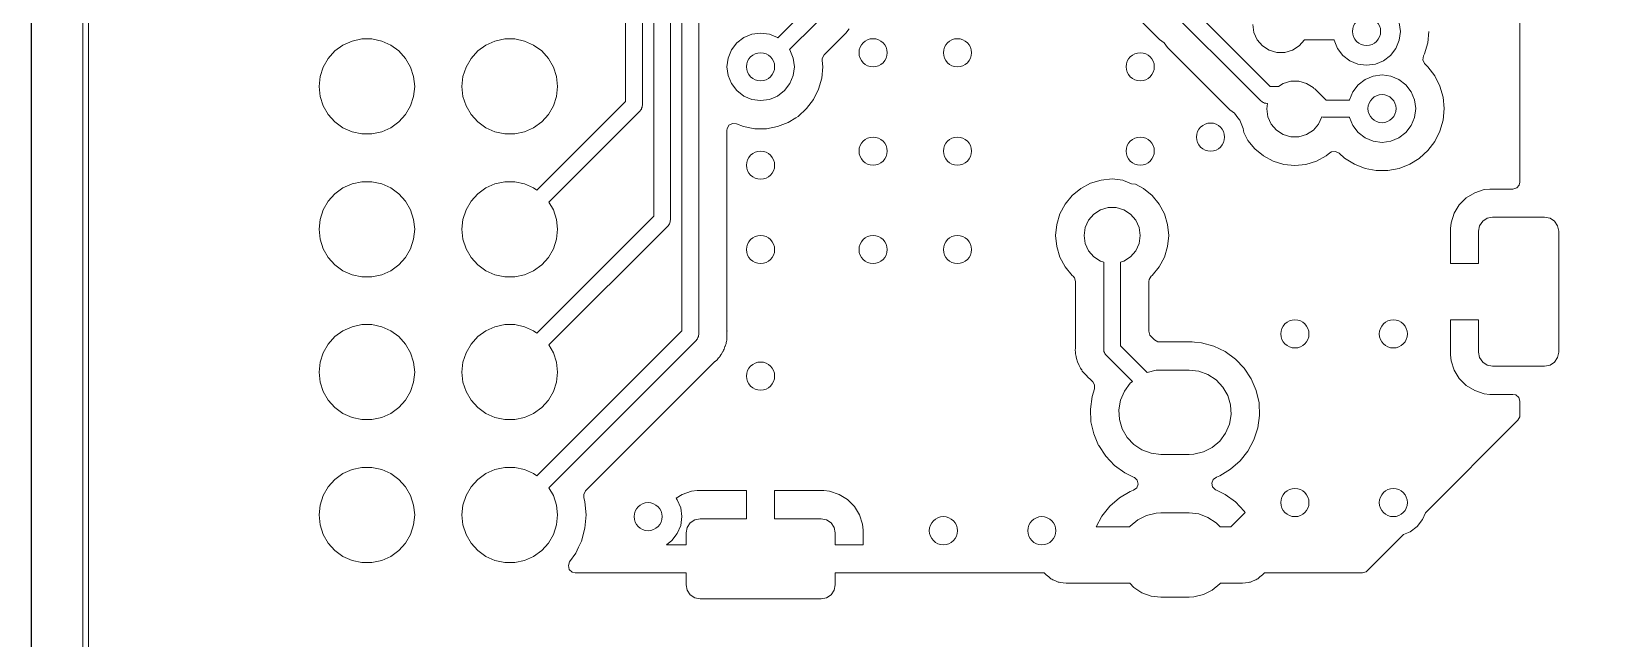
# Model space of a CAD drawing. Header units: millimetres. Extents: x 0 to 594, y 0 to 420.
# Drawn here: x 348.1 to 404.1, y 187.4 to 209 of the extents above; entities that cross this region are included whole.
import ezdxf

# ---------------------------------------------------------------- set-up
doc = ezdxf.new("R2010")
doc.units = ezdxf.units.MM
doc.linetypes.add('K5LT32768', pattern=[0])
picture_1 = doc.add_image_def('image2.png', size_in_pixel=(1000, 1000))

msp = doc.modelspace()

# ---------------------------------------------------------------- linework, layer by layer
at = {"color": 7, "linetype": 'K5LT32768', "lineweight": 18}
for p, q in [((349.913, 299.216), (349.913, 171.216)), ((350.113, 171.316), (350.113, 299.116)), ((369.213, 252.529), (369.213, 206.481)), ((369.813, 206.356), (369.813, 252.405)), ((370.213, 252.115), (370.213, 202.401)), ((370.813, 202.276), (370.813, 251.991)), ((371.213, 251.701), (371.213, 198.321)), ((371.813, 198.196), (371.813, 251.577)), ((401.013, 203.614), (401.013, 217.142)), ((376.801, 210.929), (374.622, 208.749)), ((392.138, 207.016), (388.225, 210.929)), ((375.046, 208.325), (377.138, 210.416)), ((387.889, 210.416), (391.801, 206.504)), ((388.203, 208.687), (387.547, 209.343)), ((373.703, 208.876), (373.413, 208.756)), ((374.013, 208.916), (373.703, 208.876)), ((374.324, 208.876), (374.013, 208.916)), ((374.613, 208.756), (374.324, 208.876)), ((377.043, 208.906), (376.275, 208.138)), ((377.165, 209.065), (377.043, 208.906)), ((391.513, 209.216), (391.554, 208.935)), ((391.554, 208.935), (391.672, 208.676)), ((396.762, 208.972), (396.721, 209.282)), ((396.721, 208.661), (396.762, 208.972)), ((397.773, 208.972), (397.735, 208.566)), ((358.876, 208.28), (358.638, 208.016)), ((359.163, 208.489), (358.876, 208.28)), ((359.488, 208.633), (359.163, 208.489)), ((359.836, 208.707), (359.488, 208.633)), ((360.191, 208.707), (359.836, 208.707)), ((360.539, 208.633), (360.191, 208.707)), ((360.863, 208.489), (360.539, 208.633)), ((361.151, 208.28), (360.863, 208.489)), ((361.389, 208.016), (361.151, 208.28)), ((363.956, 208.28), (363.718, 208.016)), ((364.243, 208.489), (363.956, 208.28)), ((364.568, 208.633), (364.243, 208.489)), ((364.916, 208.707), (364.568, 208.633)), ((365.271, 208.707), (364.916, 208.707)), ((365.619, 208.633), (365.271, 208.707)), ((365.943, 208.489), (365.619, 208.633)), ((366.231, 208.28), (365.943, 208.489)), ((366.469, 208.016), (366.231, 208.28)), ((372.974, 208.316), (372.854, 208.027)), ((373.165, 208.565), (372.974, 208.316)), ((373.413, 208.756), (373.165, 208.565)), ((374.622, 208.749), (374.613, 208.756)), ((375.052, 208.316), (375.046, 208.325)), ((375.172, 208.027), (375.052, 208.316)), ((388.362, 208.565), (388.203, 208.687)), ((388.484, 208.406), (388.362, 208.565)), ((390.703, 206.187), (388.484, 208.406)), ((391.672, 208.676), (391.858, 208.461)), ((391.858, 208.461), (392.098, 208.307)), ((392.098, 208.307), (392.371, 208.227)), ((392.371, 208.227), (392.656, 208.227)), ((392.656, 208.227), (392.929, 208.307)), ((392.929, 208.307), (393.168, 208.461)), ((393.168, 208.461), (393.351, 208.672)), ((393.351, 208.672), (394.402, 208.672)), ((394.402, 208.672), (394.403, 208.661)), ((394.403, 208.661), (394.523, 208.372)), ((394.523, 208.372), (394.714, 208.123)), ((396.411, 208.123), (396.601, 208.372)), ((396.601, 208.372), (396.721, 208.661)), ((397.735, 208.566), (397.623, 208.173)), ((358.46, 207.708), (358.35, 207.37)), ((358.638, 208.016), (358.46, 207.708)), ((361.566, 207.708), (361.389, 208.016)), ((361.676, 207.37), (361.566, 207.708)), ((363.54, 207.708), (363.43, 207.37)), ((363.718, 208.016), (363.54, 207.708)), ((366.646, 207.708), (366.469, 208.016)), ((366.756, 207.37), (366.646, 207.708)), ((372.854, 208.027), (372.813, 207.716)), ((372.813, 207.716), (372.854, 207.406)), ((375.213, 207.716), (375.172, 208.027)), ((375.172, 207.406), (375.213, 207.716)), ((376.224, 207.716), (376.186, 207.31)), ((376.208, 208.015), (376.203, 207.94)), ((376.203, 207.94), (376.224, 207.716)), ((376.275, 208.138), (376.208, 208.015)), ((394.714, 208.123), (394.962, 207.933)), ((394.962, 207.933), (395.252, 207.813)), ((395.252, 207.813), (395.562, 207.772)), ((395.562, 207.772), (395.873, 207.813)), ((395.873, 207.813), (396.162, 207.933)), ((396.162, 207.933), (396.411, 208.123)), ((397.588, 208.103), (397.564, 207.965)), ((397.564, 207.965), (397.617, 207.836)), ((397.623, 208.173), (397.588, 208.103)), ((397.617, 207.836), (397.643, 207.809)), ((397.643, 207.809), (397.745, 207.716)), ((397.745, 207.716), (397.99, 207.391)), ((358.35, 207.37), (358.313, 207.016)), ((361.713, 207.016), (361.676, 207.37)), ((363.43, 207.37), (363.393, 207.016)), ((366.793, 207.016), (366.756, 207.37)), ((372.854, 207.406), (372.974, 207.116)), ((372.974, 207.116), (373.165, 206.868)), ((374.862, 206.868), (375.052, 207.116)), ((375.052, 207.116), (375.172, 207.406)), ((376.186, 207.31), (376.074, 206.918)), ((392.598, 207.126), (392.427, 207.016)), ((392.871, 207.206), (392.598, 207.126)), ((393.156, 207.206), (392.871, 207.206)), ((393.429, 207.126), (393.156, 207.206)), ((393.661, 206.977), (393.429, 207.126)), ((395.511, 207.266), (395.263, 207.076)), ((395.801, 207.386), (395.511, 207.266)), ((396.111, 207.427), (395.801, 207.386)), ((396.422, 207.386), (396.111, 207.427)), ((396.711, 207.266), (396.422, 207.386)), ((396.96, 207.076), (396.711, 207.266)), ((397.99, 207.391), (398.172, 207.026)), ((358.313, 207.016), (358.35, 206.663)), ((358.35, 206.663), (358.46, 206.325)), ((361.566, 206.325), (361.676, 206.663)), ((361.676, 206.663), (361.713, 207.016)), ((363.393, 207.016), (363.43, 206.663)), ((363.43, 206.663), (363.54, 206.325)), ((366.646, 206.325), (366.756, 206.663)), ((366.756, 206.663), (366.793, 207.016)), ((373.165, 206.868), (373.413, 206.677)), ((373.413, 206.677), (373.703, 206.557)), ((373.703, 206.557), (374.013, 206.516)), ((374.013, 206.516), (374.324, 206.557)), ((374.324, 206.557), (374.613, 206.677)), ((374.613, 206.677), (374.862, 206.868)), ((375.893, 206.553), (375.647, 206.227)), ((376.074, 206.918), (375.893, 206.553)), ((392.427, 207.016), (392.138, 207.016)), ((393.663, 206.976), (393.661, 206.977)), ((393.666, 206.974), (393.663, 206.976)), ((393.668, 206.972), (393.666, 206.974)), ((393.673, 206.966), (393.668, 206.972)), ((393.691, 206.948), (393.673, 206.966)), ((393.725, 206.929), (393.691, 206.948)), ((394.127, 206.527), (393.725, 206.929)), ((394.952, 206.538), (394.951, 206.527)), ((395.072, 206.827), (394.952, 206.538)), ((395.263, 207.076), (395.072, 206.827)), ((397.15, 206.827), (396.96, 207.076)), ((397.27, 206.538), (397.15, 206.827)), ((397.311, 206.227), (397.27, 206.538)), ((398.172, 207.026), (398.284, 206.633)), ((398.284, 206.633), (398.322, 206.227)), ((358.46, 206.325), (358.638, 206.017)), ((358.638, 206.017), (358.876, 205.753)), ((361.151, 205.753), (361.389, 206.017)), ((361.389, 206.017), (361.566, 206.325)), ((363.54, 206.325), (363.718, 206.017)), ((363.718, 206.017), (363.956, 205.753)), ((369.213, 206.481), (366.058, 203.325)), ((366.231, 205.753), (366.469, 206.017)), ((366.469, 206.017), (366.646, 206.325)), ((366.486, 202.905), (369.725, 206.144)), ((369.725, 206.144), (369.745, 206.179)), ((369.745, 206.179), (369.773, 206.206)), ((369.773, 206.206), (369.783, 206.245)), ((369.783, 206.245), (369.803, 206.279)), ((369.803, 206.318), (369.813, 206.356)), ((369.803, 206.279), (369.803, 206.318)), ((375.647, 206.227), (375.345, 205.953)), ((390.862, 206.065), (390.703, 206.187)), ((390.984, 205.906), (390.862, 206.065)), ((391.801, 206.504), (391.835, 206.485)), ((391.835, 206.485), (391.863, 206.457)), ((391.863, 206.457), (391.901, 206.446)), ((391.901, 206.446), (391.936, 206.427)), ((391.936, 206.427), (391.975, 206.427)), ((391.975, 206.427), (392.013, 206.416)), ((392.013, 206.416), (392.042, 206.416)), ((392.042, 206.416), (392.013, 206.216)), ((392.013, 206.216), (392.054, 205.935)), ((394.951, 206.527), (394.127, 206.527)), ((397.27, 205.917), (397.311, 206.227)), ((398.322, 206.227), (398.284, 205.821)), ((358.876, 205.753), (359.163, 205.544)), ((359.163, 205.544), (359.488, 205.4)), ((360.539, 205.4), (360.863, 205.544)), ((360.863, 205.544), (361.151, 205.753)), ((363.956, 205.753), (364.243, 205.544)), ((364.243, 205.544), (364.568, 205.4)), ((365.619, 205.4), (365.943, 205.544)), ((365.943, 205.544), (366.231, 205.753)), ((372.821, 205.514), (372.814, 205.459)), ((372.814, 205.459), (372.814, 204.224)), ((372.889, 205.636), (372.821, 205.514)), ((373.013, 205.702), (372.889, 205.636)), ((373.152, 205.69), (373.013, 205.702)), ((373.408, 205.59), (373.152, 205.69)), ((373.809, 205.515), (373.408, 205.59)), ((374.217, 205.515), (373.809, 205.515)), ((374.618, 205.59), (374.217, 205.515)), ((374.999, 205.738), (374.618, 205.59)), ((375.266, 205.903), (374.999, 205.738)), ((375.345, 205.953), (375.266, 205.903)), ((390.987, 205.903), (390.984, 205.906)), ((390.989, 205.899), (390.987, 205.903)), ((391.052, 205.816), (390.989, 205.899)), ((391.172, 205.527), (391.052, 205.816)), ((391.192, 205.379), (391.172, 205.527)), ((392.054, 205.935), (392.172, 205.676)), ((392.172, 205.676), (392.358, 205.461)), ((392.358, 205.461), (392.598, 205.307)), ((393.429, 205.307), (393.668, 205.461)), ((393.668, 205.461), (393.855, 205.676)), ((393.855, 205.676), (393.973, 205.935)), ((393.973, 205.935), (393.973, 205.935)), ((393.973, 205.935), (394.003, 205.927)), ((394.003, 205.927), (394.951, 205.927)), ((394.951, 205.927), (394.952, 205.917)), ((394.952, 205.917), (395.072, 205.627)), ((395.072, 205.627), (395.263, 205.379)), ((396.96, 205.379), (397.15, 205.627)), ((397.15, 205.627), (397.27, 205.917)), ((398.172, 205.429), (397.99, 205.064)), ((398.284, 205.821), (398.172, 205.429)), ((359.488, 205.4), (359.836, 205.326)), ((359.836, 205.326), (360.191, 205.326)), ((360.191, 205.326), (360.539, 205.4)), ((364.568, 205.4), (364.916, 205.326)), ((364.916, 205.326), (365.271, 205.326)), ((365.271, 205.326), (365.619, 205.4)), ((391.341, 205.099), (391.192, 205.379)), ((391.591, 204.795), (391.341, 205.099)), ((392.598, 205.307), (392.871, 205.227)), ((392.871, 205.227), (393.156, 205.227)), ((393.156, 205.227), (393.429, 205.307)), ((395.263, 205.379), (395.511, 205.188)), ((395.511, 205.188), (395.801, 205.068)), ((395.801, 205.068), (396.111, 205.027)), ((396.111, 205.027), (396.422, 205.068)), ((396.422, 205.068), (396.711, 205.188)), ((396.711, 205.188), (396.96, 205.379)), ((397.99, 205.064), (397.745, 204.738)), ((391.896, 204.545), (391.591, 204.795)), ((392.244, 204.359), (391.896, 204.545)), ((392.621, 204.244), (392.244, 204.359)), ((393.783, 204.359), (393.406, 204.244)), ((394.13, 204.545), (393.783, 204.359)), ((394.259, 204.65), (394.13, 204.545)), ((394.319, 204.687), (394.259, 204.65)), ((394.458, 204.703), (394.319, 204.687)), ((394.583, 204.642), (394.458, 204.703)), ((394.779, 204.463), (394.583, 204.642)), ((395.126, 204.248), (394.779, 204.463)), ((397.432, 204.456), (397.096, 204.248)), ((397.443, 204.463), (397.432, 204.456)), ((397.745, 204.738), (397.443, 204.463)), ((372.814, 204.224), (372.813, 204.216)), ((372.813, 204.216), (372.814, 204.209)), ((372.814, 204.209), (372.814, 201.224)), ((393.013, 204.206), (392.621, 204.244)), ((393.406, 204.244), (393.013, 204.206)), ((395.506, 204.101), (395.126, 204.248)), ((395.907, 204.026), (395.506, 204.101)), ((396.315, 204.026), (395.907, 204.026)), ((396.716, 204.101), (396.315, 204.026)), ((397.096, 204.248), (396.716, 204.101)), ((358.876, 203.2), (358.638, 202.936)), ((359.163, 203.409), (358.876, 203.2)), ((359.488, 203.553), (359.163, 203.409)), ((359.836, 203.627), (359.488, 203.553)), ((360.191, 203.627), (359.836, 203.627)), ((360.539, 203.553), (360.191, 203.627)), ((360.863, 203.409), (360.539, 203.553)), ((361.151, 203.2), (360.863, 203.409)), ((361.389, 202.936), (361.151, 203.2)), ((363.956, 203.2), (363.718, 202.936)), ((364.243, 203.409), (363.956, 203.2)), ((364.568, 203.553), (364.243, 203.409)), ((364.916, 203.627), (364.568, 203.553)), ((365.271, 203.627), (364.916, 203.627)), ((365.619, 203.553), (365.271, 203.627)), ((365.943, 203.409), (365.619, 203.553)), ((366.058, 203.325), (365.943, 203.409)), ((385.091, 203.138), (385.396, 203.388)), ((385.396, 203.388), (385.744, 203.574)), ((385.744, 203.574), (386.121, 203.689)), ((386.121, 203.689), (386.513, 203.727)), ((386.513, 203.727), (386.898, 203.689)), ((386.898, 203.689), (386.913, 203.677)), ((386.913, 203.677), (387.203, 203.557)), ((387.203, 203.557), (387.35, 203.538)), ((387.35, 203.538), (387.63, 203.388)), ((387.63, 203.388), (387.935, 203.138)), ((399.107, 203.051), (399.405, 203.235)), ((399.405, 203.235), (399.738, 203.346)), ((399.738, 203.346), (399.943, 203.366)), ((399.943, 203.366), (400.765, 203.366)), ((400.765, 203.366), (400.899, 203.406)), ((400.899, 203.406), (400.991, 203.511)), ((400.991, 203.511), (401.013, 203.614)), ((358.46, 202.628), (358.35, 202.29)), ((358.638, 202.936), (358.46, 202.628)), ((361.566, 202.628), (361.389, 202.936)), ((361.676, 202.29), (361.566, 202.628)), ((363.54, 202.628), (363.43, 202.29)), ((363.718, 202.936), (363.54, 202.628)), ((366.646, 202.628), (366.486, 202.905)), ((366.756, 202.29), (366.646, 202.628)), ((384.656, 202.486), (384.841, 202.834)), ((384.841, 202.834), (385.091, 203.138)), ((386.098, 202.626), (385.858, 202.472)), ((386.371, 202.706), (386.098, 202.626)), ((386.656, 202.706), (386.371, 202.706)), ((386.929, 202.626), (386.656, 202.706)), ((387.168, 202.472), (386.929, 202.626)), ((387.935, 203.138), (388.185, 202.834)), ((388.185, 202.834), (388.371, 202.486)), ((398.675, 202.505), (398.859, 202.803)), ((398.859, 202.803), (399.107, 203.051)), ((358.35, 202.29), (358.313, 201.936)), ((361.713, 201.936), (361.676, 202.29)), ((363.43, 202.29), (363.393, 201.936)), ((370.213, 202.401), (366.058, 198.245)), ((366.486, 197.825), (370.725, 202.064)), ((366.793, 201.936), (366.756, 202.29)), ((370.725, 202.064), (370.745, 202.099)), ((370.745, 202.099), (370.773, 202.126)), ((370.773, 202.126), (370.783, 202.165)), ((370.783, 202.165), (370.803, 202.199)), ((370.803, 202.238), (370.813, 202.276)), ((370.803, 202.199), (370.803, 202.238)), ((384.503, 201.716), (384.541, 202.109)), ((384.541, 202.109), (384.656, 202.486)), ((385.672, 202.257), (385.554, 201.998)), ((385.858, 202.472), (385.672, 202.257)), ((387.355, 202.257), (387.168, 202.472)), ((387.473, 201.998), (387.355, 202.257)), ((388.371, 202.486), (388.485, 202.109)), ((388.485, 202.109), (388.524, 201.716)), ((398.543, 201.966), (398.564, 202.172)), ((398.564, 202.172), (398.675, 202.505)), ((399.69, 202.22), (399.581, 202.058)), ((399.852, 202.328), (399.69, 202.22)), ((400.043, 202.366), (399.852, 202.328)), ((401.893, 202.366), (400.043, 202.366)), ((402.085, 202.328), (401.893, 202.366)), ((402.247, 202.22), (402.085, 202.328)), ((402.355, 202.058), (402.247, 202.22)), ((358.313, 201.936), (358.35, 201.583)), ((358.35, 201.583), (358.46, 201.245)), ((361.566, 201.245), (361.676, 201.583)), ((361.676, 201.583), (361.713, 201.936)), ((363.393, 201.936), (363.43, 201.583)), ((363.43, 201.583), (363.54, 201.245)), ((366.646, 201.245), (366.756, 201.583)), ((366.756, 201.583), (366.793, 201.936)), ((384.541, 201.324), (384.503, 201.716)), ((385.554, 201.998), (385.513, 201.716)), ((385.513, 201.716), (385.554, 201.435)), ((387.513, 201.716), (387.473, 201.998)), ((387.473, 201.435), (387.513, 201.716)), ((388.524, 201.716), (388.485, 201.324)), ((398.543, 200.716), (398.543, 201.966)), ((399.581, 202.058), (399.543, 201.866)), ((399.543, 201.866), (399.543, 200.716)), ((402.393, 201.866), (402.355, 202.058)), ((402.393, 197.566), (402.393, 201.866)), ((358.46, 201.245), (358.638, 200.937)), ((361.389, 200.937), (361.566, 201.245)), ((363.54, 201.245), (363.718, 200.937)), ((366.469, 200.937), (366.646, 201.245)), ((372.814, 201.224), (372.813, 201.216)), ((372.813, 201.216), (372.814, 201.209)), ((372.814, 201.209), (372.814, 198.368)), ((384.656, 200.947), (384.541, 201.324)), ((384.841, 200.599), (384.656, 200.947)), ((385.554, 201.435), (385.672, 201.176)), ((385.672, 201.176), (385.858, 200.961)), ((385.858, 200.961), (386.098, 200.807)), ((386.929, 200.807), (387.168, 200.961)), ((387.168, 200.961), (387.355, 201.176)), ((387.355, 201.176), (387.473, 201.435)), ((388.371, 200.947), (388.185, 200.599)), ((388.485, 201.324), (388.371, 200.947)), ((358.638, 200.937), (358.876, 200.673)), ((358.876, 200.673), (359.163, 200.464)), ((359.163, 200.464), (359.488, 200.32)), ((360.539, 200.32), (360.863, 200.464)), ((360.863, 200.464), (361.151, 200.673)), ((361.151, 200.673), (361.389, 200.937)), ((363.718, 200.937), (363.956, 200.673)), ((363.956, 200.673), (364.243, 200.464)), ((364.243, 200.464), (364.568, 200.32)), ((365.619, 200.32), (365.943, 200.464)), ((365.943, 200.464), (366.231, 200.673)), ((366.231, 200.673), (366.469, 200.937)), ((385.091, 200.295), (384.841, 200.599)), ((386.098, 200.807), (386.213, 200.773)), ((386.213, 200.773), (386.213, 197.666)), ((386.813, 200.773), (386.929, 200.807)), ((386.813, 197.791), (386.813, 200.773)), ((388.185, 200.599), (387.935, 200.295)), ((399.543, 200.716), (398.543, 200.716)), ((359.488, 200.32), (359.836, 200.246)), ((359.836, 200.246), (360.191, 200.246)), ((360.191, 200.246), (360.539, 200.32)), ((364.568, 200.32), (364.916, 200.246)), ((364.916, 200.246), (365.271, 200.246)), ((365.271, 200.246), (365.619, 200.32)), ((385.122, 200.27), (385.091, 200.295)), ((385.173, 200.212), (385.122, 200.27)), ((385.212, 200.078), (385.173, 200.212)), ((385.212, 197.734), (385.212, 200.078)), ((387.826, 200.155), (387.814, 200.078)), ((387.814, 200.078), (387.814, 198.308)), ((387.905, 200.27), (387.826, 200.155)), ((387.935, 200.295), (387.905, 200.27)), ((398.543, 197.467), (398.543, 198.716)), ((398.543, 198.716), (399.543, 198.716)), ((399.543, 198.716), (399.543, 197.566)), ((359.163, 198.329), (358.876, 198.12)), ((359.488, 198.473), (359.163, 198.329)), ((359.836, 198.547), (359.488, 198.473)), ((360.191, 198.547), (359.836, 198.547)), ((360.539, 198.473), (360.191, 198.547)), ((360.863, 198.329), (360.539, 198.473)), ((361.151, 198.12), (360.863, 198.329)), ((364.243, 198.329), (363.956, 198.12)), ((364.568, 198.473), (364.243, 198.329)), ((364.916, 198.547), (364.568, 198.473)), ((365.271, 198.547), (364.916, 198.547)), ((365.619, 198.473), (365.271, 198.547)), ((365.943, 198.329), (365.619, 198.473)), ((366.058, 198.245), (365.943, 198.329)), ((371.213, 198.321), (366.058, 193.165)), ((371.803, 198.158), (371.813, 198.196)), ((371.803, 198.119), (371.803, 198.158)), ((372.814, 198.368), (372.818, 198.335)), ((372.818, 198.308), (372.814, 198.176)), ((372.814, 198.176), (372.814, 198.115)), ((372.818, 198.335), (372.817, 198.335)), ((372.817, 198.335), (372.819, 198.32)), ((372.819, 198.32), (372.818, 198.308)), ((387.814, 198.308), (387.854, 198.174)), ((387.854, 198.174), (387.887, 198.133)), ((358.638, 197.856), (358.46, 197.548)), ((358.876, 198.12), (358.638, 197.856)), ((361.389, 197.856), (361.151, 198.12)), ((361.566, 197.548), (361.389, 197.856)), ((363.718, 197.856), (363.54, 197.548)), ((363.956, 198.12), (363.718, 197.856)), ((366.486, 192.745), (371.725, 197.984)), ((366.646, 197.548), (366.486, 197.825)), ((371.725, 197.984), (371.745, 198.019)), ((371.745, 198.019), (371.773, 198.046)), ((371.773, 198.046), (371.783, 198.085)), ((371.783, 198.085), (371.803, 198.119)), ((372.671, 197.587), (372.662, 197.565)), ((372.678, 197.604), (372.671, 197.587)), ((372.695, 197.639), (372.678, 197.604)), ((372.717, 197.676), (372.695, 197.639)), ((372.744, 197.769), (372.717, 197.676)), ((372.748, 197.78), (372.744, 197.769)), ((372.783, 197.87), (372.748, 197.78)), ((372.789, 197.912), (372.783, 197.87)), ((372.797, 197.951), (372.789, 197.912)), ((372.808, 197.991), (372.797, 197.951)), ((372.811, 198.088), (372.808, 197.991)), ((372.812, 198.1), (372.811, 198.088)), ((372.814, 198.115), (372.812, 198.1)), ((385.203, 197.625), (385.212, 197.722)), ((385.209, 197.583), (385.203, 197.625)), ((385.212, 197.545), (385.209, 197.583)), ((385.212, 197.722), (385.212, 197.734)), ((386.213, 197.666), (386.223, 197.628)), ((386.223, 197.628), (386.223, 197.589)), ((386.223, 197.589), (386.243, 197.555)), ((387.758, 196.846), (386.813, 197.791)), ((387.887, 198.133), (388.015, 198.005)), ((388.015, 198.005), (388.137, 197.938)), ((388.137, 197.938), (388.19, 197.932)), ((388.19, 197.932), (389.361, 197.932)), ((389.361, 197.932), (389.437, 197.926)), ((389.437, 197.926), (389.697, 197.902)), ((389.697, 197.902), (390.131, 197.782)), ((390.131, 197.782), (390.536, 197.587)), ((390.536, 197.587), (390.9, 197.323)), ((358.35, 197.21), (358.313, 196.856)), ((358.46, 197.548), (358.35, 197.21)), ((361.676, 197.21), (361.566, 197.548)), ((361.713, 196.856), (361.676, 197.21)), ((363.43, 197.21), (363.393, 196.856)), ((363.54, 197.548), (363.43, 197.21)), ((366.756, 197.21), (366.646, 197.548)), ((366.793, 196.856), (366.756, 197.21)), ((372.386, 197.229), (370.029, 194.873)), ((372.394, 197.237), (372.386, 197.229)), ((372.469, 197.299), (372.394, 197.237)), ((372.494, 197.333), (372.469, 197.299)), ((372.519, 197.363), (372.494, 197.333)), ((372.549, 197.393), (372.519, 197.363)), ((372.558, 197.408), (372.549, 197.393)), ((372.599, 197.476), (372.558, 197.408)), ((372.605, 197.486), (372.599, 197.476)), ((372.662, 197.565), (372.605, 197.486)), ((385.212, 197.502), (385.212, 197.545)), ((385.236, 197.408), (385.212, 197.502)), ((385.239, 197.397), (385.236, 197.408)), ((385.239, 197.393), (385.239, 197.397)), ((385.254, 197.301), (385.239, 197.393)), ((385.271, 197.262), (385.254, 197.301)), ((385.283, 197.225), (385.271, 197.262)), ((385.294, 197.184), (385.283, 197.225)), ((385.34, 197.1), (385.294, 197.184)), ((385.341, 197.099), (385.34, 197.1)), ((385.346, 197.088), (385.341, 197.099)), ((385.385, 196.999), (385.346, 197.088)), ((386.243, 197.555), (386.253, 197.516)), ((386.253, 197.516), (386.281, 197.489)), ((386.281, 197.489), (386.301, 197.454)), ((386.301, 197.454), (387.232, 196.524)), ((390.9, 197.323), (391.212, 196.997)), ((398.564, 197.261), (398.543, 197.467)), ((398.675, 196.928), (398.564, 197.261)), ((399.543, 197.566), (399.581, 197.375)), ((399.581, 197.375), (399.69, 197.213)), ((399.69, 197.213), (399.852, 197.105)), ((399.852, 197.105), (400.043, 197.066)), ((400.043, 197.066), (401.893, 197.066)), ((401.893, 197.066), (402.085, 197.105)), ((402.085, 197.105), (402.247, 197.213)), ((402.247, 197.213), (402.355, 197.375)), ((402.355, 197.375), (402.393, 197.566)), ((358.313, 196.856), (358.35, 196.503)), ((358.35, 196.503), (358.46, 196.165)), ((361.566, 196.165), (361.676, 196.503)), ((361.676, 196.503), (361.713, 196.856)), ((363.393, 196.856), (363.43, 196.503)), ((363.43, 196.503), (363.54, 196.165)), ((366.646, 196.165), (366.756, 196.503)), ((366.756, 196.503), (366.793, 196.856)), ((385.411, 196.965), (385.385, 196.999)), ((385.432, 196.933), (385.411, 196.965)), ((385.452, 196.896), (385.432, 196.933)), ((385.519, 196.825), (385.452, 196.896)), ((385.526, 196.816), (385.519, 196.825)), ((385.535, 196.804), (385.526, 196.816)), ((385.579, 196.761), (385.535, 196.804)), ((385.677, 196.656), (385.579, 196.761)), ((385.689, 196.646), (385.677, 196.656)), ((385.714, 196.626), (385.689, 196.646)), ((385.689, 196.646), (385.689, 196.646)), ((385.827, 196.512), (385.714, 196.626)), ((385.892, 196.4), (385.827, 196.512)), ((387.232, 196.524), (387.157, 196.461)), ((388.074, 196.921), (387.758, 196.846)), ((388.248, 196.931), (388.074, 196.921)), ((389.248, 196.931), (388.248, 196.931)), ((389.594, 196.891), (389.248, 196.931)), ((389.921, 196.772), (389.594, 196.891)), ((390.212, 196.581), (389.921, 196.772)), ((390.451, 196.327), (390.212, 196.581)), ((391.212, 196.997), (391.46, 196.621)), ((391.46, 196.621), (391.636, 196.207)), ((398.859, 196.63), (398.675, 196.928)), ((399.107, 196.382), (398.859, 196.63)), ((358.46, 196.165), (358.638, 195.857)), ((361.389, 195.857), (361.566, 196.165)), ((363.54, 196.165), (363.718, 195.857)), ((366.469, 195.857), (366.646, 196.165)), ((385.74, 195.544), (385.8, 195.99)), ((385.8, 195.99), (385.888, 196.26)), ((385.888, 196.26), (385.892, 196.4)), ((386.949, 196.181), (386.811, 195.862)), ((387.157, 196.461), (386.949, 196.181)), ((390.626, 196.026), (390.451, 196.327)), ((390.725, 195.692), (390.626, 196.026)), ((391.636, 196.207), (391.737, 195.769)), ((399.405, 196.198), (399.107, 196.382)), ((399.738, 196.087), (399.405, 196.198)), ((399.943, 196.066), (399.738, 196.087)), ((400.765, 196.066), (399.943, 196.066)), ((400.868, 196.044), (400.765, 196.066)), ((400.974, 195.953), (400.868, 196.044)), ((401.013, 195.818), (400.974, 195.953)), ((358.638, 195.857), (358.876, 195.593)), ((358.876, 195.593), (359.163, 195.384)), ((359.163, 195.384), (359.488, 195.24)), ((360.539, 195.24), (360.863, 195.384)), ((360.863, 195.384), (361.151, 195.593)), ((361.151, 195.593), (361.389, 195.857)), ((363.718, 195.857), (363.956, 195.593)), ((363.956, 195.593), (364.243, 195.384)), ((364.243, 195.384), (364.568, 195.24)), ((365.619, 195.24), (365.943, 195.384)), ((365.943, 195.384), (366.231, 195.593)), ((366.231, 195.593), (366.469, 195.857)), ((385.76, 195.094), (385.74, 195.544)), ((386.811, 195.862), (386.751, 195.519)), ((386.751, 195.519), (386.771, 195.171)), ((390.685, 195.001), (390.746, 195.344)), ((390.746, 195.344), (390.725, 195.692)), ((391.737, 195.769), (391.757, 195.319)), ((401.013, 195.319), (401.013, 195.818)), ((359.488, 195.24), (359.836, 195.166)), ((359.836, 195.166), (360.191, 195.166)), ((360.191, 195.166), (360.539, 195.24)), ((364.568, 195.24), (364.916, 195.166)), ((364.916, 195.166), (365.271, 195.166)), ((365.271, 195.166), (365.619, 195.24)), ((370.029, 194.873), (367.789, 192.632)), ((385.86, 194.656), (385.76, 195.094)), ((386.771, 195.171), (386.871, 194.837)), ((386.871, 194.837), (387.045, 194.536)), ((390.547, 194.681), (390.685, 195.001)), ((391.696, 194.873), (391.557, 194.445)), ((391.757, 195.319), (391.696, 194.873)), ((397.651, 191.854), (400.941, 195.144)), ((400.941, 195.144), (401.008, 195.266)), ((401.008, 195.266), (401.013, 195.319)), ((386.033, 194.251), (385.86, 194.656)), ((386.037, 194.242), (386.033, 194.251)), ((386.285, 193.866), (386.037, 194.242)), ((387.045, 194.536), (387.284, 194.282)), ((387.284, 194.282), (387.575, 194.091)), ((390.073, 194.178), (390.339, 194.402)), ((390.339, 194.402), (390.547, 194.681)), ((391.557, 194.445), (391.344, 194.048)), ((386.596, 193.54), (386.285, 193.866)), ((387.575, 194.091), (387.902, 193.972)), ((387.902, 193.972), (388.248, 193.931)), ((388.248, 193.931), (389.248, 193.931)), ((389.248, 193.931), (389.422, 193.942)), ((389.422, 193.942), (389.761, 194.022)), ((389.761, 194.022), (390.073, 194.178)), ((391.063, 193.696), (390.724, 193.4)), ((391.344, 194.048), (391.063, 193.696)), ((359.163, 193.249), (358.876, 193.04)), ((359.488, 193.393), (359.163, 193.249)), ((359.836, 193.467), (359.488, 193.393)), ((360.191, 193.467), (359.836, 193.467)), ((360.539, 193.393), (360.191, 193.467)), ((360.863, 193.249), (360.539, 193.393)), ((361.151, 193.04), (360.863, 193.249)), ((364.243, 193.249), (363.956, 193.04)), ((364.568, 193.393), (364.243, 193.249)), ((364.916, 193.467), (364.568, 193.393)), ((365.271, 193.467), (364.916, 193.467)), ((365.619, 193.393), (365.271, 193.467)), ((365.943, 193.249), (365.619, 193.393)), ((366.058, 193.165), (365.943, 193.249)), ((386.96, 193.276), (386.596, 193.54)), ((387.298, 193.113), (386.96, 193.276)), ((387.309, 193.108), (387.298, 193.113)), ((387.408, 193.009), (387.309, 193.108)), ((390.219, 193.124), (390.107, 193.04)), ((390.338, 193.169), (390.219, 193.124)), ((390.724, 193.4), (390.338, 193.169)), ((358.638, 192.776), (358.46, 192.468)), ((358.876, 193.04), (358.638, 192.776)), ((361.389, 192.776), (361.151, 193.04)), ((361.566, 192.468), (361.389, 192.776)), ((363.718, 192.776), (363.54, 192.468)), ((363.956, 193.04), (363.718, 192.776)), ((366.646, 192.468), (366.486, 192.745)), ((367.789, 192.632), (367.722, 192.509)), ((371.225, 192.51), (371.558, 192.621)), ((371.558, 192.621), (371.763, 192.641)), ((371.763, 192.641), (373.513, 192.641)), ((373.513, 192.641), (373.513, 191.641)), ((374.513, 191.641), (374.513, 192.641)), ((374.513, 192.641), (376.263, 192.641)), ((376.263, 192.641), (376.469, 192.621)), ((376.469, 192.621), (376.801, 192.51)), ((386.773, 192.382), (387.159, 192.613)), ((387.159, 192.613), (387.278, 192.658)), ((387.278, 192.658), (387.389, 192.741)), ((387.389, 192.741), (387.438, 192.873)), ((387.438, 192.873), (387.408, 193.009)), ((390.107, 193.04), (390.058, 192.909)), ((390.058, 192.909), (390.088, 192.773)), ((390.088, 192.773), (390.187, 192.674)), ((390.187, 192.674), (390.198, 192.669)), ((390.198, 192.669), (390.536, 192.506)), ((358.35, 192.13), (358.313, 191.776)), ((358.46, 192.468), (358.35, 192.13)), ((361.676, 192.13), (361.566, 192.468)), ((361.713, 191.776), (361.676, 192.13)), ((363.43, 192.13), (363.393, 191.776)), ((363.54, 192.468), (363.43, 192.13)), ((366.756, 192.13), (366.646, 192.468)), ((366.793, 191.776), (366.756, 192.13)), ((367.722, 192.509), (367.724, 192.392)), ((367.724, 192.392), (367.763, 192.247)), ((367.763, 192.247), (367.805, 191.776)), ((371.007, 192.376), (371.225, 192.51)), ((371.052, 192.316), (371.007, 192.376)), ((371.172, 192.027), (371.052, 192.316)), ((371.213, 191.716), (371.172, 192.027)), ((376.801, 192.51), (377.1, 192.326)), ((377.1, 192.326), (377.348, 192.078)), ((377.348, 192.078), (377.532, 191.78)), ((386.153, 191.734), (386.434, 192.086)), ((386.434, 192.086), (386.773, 192.382)), ((390.536, 192.506), (390.9, 192.242)), ((390.9, 192.242), (391.211, 191.917)), ((358.313, 191.776), (358.35, 191.423)), ((361.676, 191.423), (361.713, 191.776)), ((363.393, 191.776), (363.43, 191.423)), ((366.756, 191.423), (366.793, 191.776)), ((367.805, 191.776), (367.763, 191.306)), ((371.172, 191.406), (371.213, 191.716)), ((371.51, 191.495), (371.401, 191.333)), ((371.672, 191.603), (371.51, 191.495)), ((371.863, 191.641), (371.672, 191.603)), ((373.513, 191.641), (371.863, 191.641)), ((376.163, 191.641), (374.513, 191.641)), ((376.355, 191.603), (376.163, 191.641)), ((376.517, 191.495), (376.355, 191.603)), ((376.625, 191.333), (376.517, 191.495)), ((377.532, 191.78), (377.642, 191.447)), ((377.642, 191.447), (377.663, 191.241)), ((385.947, 191.351), (386.153, 191.734)), ((387.424, 191.605), (387.157, 191.381)), ((387.735, 191.761), (387.424, 191.605)), ((388.074, 191.841), (387.735, 191.761)), ((388.248, 191.851), (388.074, 191.841)), ((389.248, 191.851), (388.248, 191.851)), ((389.594, 191.811), (389.248, 191.851)), ((389.921, 191.692), (389.594, 191.811)), ((390.212, 191.501), (389.921, 191.692)), ((390.353, 191.351), (390.212, 191.501)), ((391.246, 191.863), (390.734, 191.351)), ((391.211, 191.917), (391.246, 191.863)), ((397.362, 191.368), (397.552, 191.616)), ((397.552, 191.616), (397.651, 191.854)), ((358.35, 191.423), (358.46, 191.085)), ((358.46, 191.085), (358.638, 190.777)), ((361.389, 190.777), (361.566, 191.085)), ((361.566, 191.085), (361.676, 191.423)), ((363.43, 191.423), (363.54, 191.085)), ((363.54, 191.085), (363.718, 190.777)), ((366.469, 190.777), (366.646, 191.085)), ((366.646, 191.085), (366.756, 191.423)), ((367.763, 191.306), (367.641, 190.849)), ((370.664, 190.716), (370.862, 190.868)), ((370.862, 190.868), (371.052, 191.116)), ((371.052, 191.116), (371.172, 191.406)), ((371.401, 191.333), (371.363, 191.141)), ((371.363, 191.141), (371.363, 190.716)), ((376.663, 191.141), (376.625, 191.333)), ((376.663, 190.716), (376.663, 191.141)), ((377.663, 191.241), (377.663, 190.716)), ((387.135, 191.351), (385.947, 191.351)), ((387.157, 191.381), (387.135, 191.351)), ((390.734, 191.351), (390.353, 191.351)), ((395.586, 189.789), (396.876, 191.079)), ((396.876, 191.079), (397.113, 191.177)), ((397.113, 191.177), (397.362, 191.368)), ((358.638, 190.777), (358.876, 190.513)), ((358.876, 190.513), (359.163, 190.304)), ((360.863, 190.304), (361.151, 190.513)), ((361.151, 190.513), (361.389, 190.777)), ((363.718, 190.777), (363.956, 190.513)), ((363.956, 190.513), (364.243, 190.304)), ((365.943, 190.304), (366.231, 190.513)), ((366.231, 190.513), (366.469, 190.777)), ((367.441, 190.421), (367.221, 190.107)), ((367.542, 190.637), (367.441, 190.421)), ((367.641, 190.849), (367.542, 190.637)), ((371.363, 190.716), (370.664, 190.716)), ((377.663, 190.716), (376.663, 190.716)), ((359.163, 190.304), (359.488, 190.16)), ((359.488, 190.16), (359.836, 190.086)), ((359.836, 190.086), (360.191, 190.086)), ((360.191, 190.086), (360.539, 190.16)), ((360.539, 190.16), (360.863, 190.304)), ((364.243, 190.304), (364.568, 190.16)), ((364.568, 190.16), (364.916, 190.086)), ((364.916, 190.086), (365.271, 190.086)), ((365.271, 190.086), (365.619, 190.16)), ((365.619, 190.16), (365.943, 190.304)), ((367.221, 190.107), (367.177, 189.974)), ((367.177, 189.974), (367.211, 189.839)), ((367.211, 189.839), (367.313, 189.743)), ((395.411, 189.716), (395.545, 189.756)), ((395.545, 189.756), (395.586, 189.789)), ((367.313, 189.743), (367.425, 189.716)), ((367.425, 189.716), (371.363, 189.716)), ((371.363, 189.716), (371.363, 189.291)), ((371.363, 189.291), (371.401, 189.1)), ((376.625, 189.1), (376.663, 189.291)), ((376.663, 189.291), (376.663, 189.716)), ((376.663, 189.716), (384.099, 189.716)), ((384.099, 189.716), (384.171, 189.644)), ((384.171, 189.644), (384.257, 189.58)), ((384.257, 189.58), (384.338, 189.51)), ((384.338, 189.51), (384.37, 189.495)), ((384.37, 189.495), (384.399, 189.474)), ((384.399, 189.474), (384.499, 189.436)), ((384.499, 189.436), (384.597, 189.392)), ((384.597, 189.392), (384.632, 189.387)), ((384.632, 189.387), (384.666, 189.374)), ((384.666, 189.374), (384.772, 189.367)), ((384.772, 189.367), (384.878, 189.351)), ((384.878, 189.351), (387.143, 189.351)), ((387.143, 189.351), (387.284, 189.202)), ((387.284, 189.202), (387.575, 189.011)), ((390.073, 189.098), (390.339, 189.322)), ((390.339, 189.322), (390.361, 189.351)), ((390.361, 189.351), (391.148, 189.351)), ((391.148, 189.351), (391.254, 189.367)), ((391.254, 189.367), (391.361, 189.374)), ((391.361, 189.374), (391.394, 189.387)), ((391.394, 189.387), (391.43, 189.392)), ((391.43, 189.392), (391.527, 189.436)), ((391.527, 189.436), (391.627, 189.474)), ((391.627, 189.474), (391.656, 189.495)), ((391.656, 189.495), (391.689, 189.51)), ((391.689, 189.51), (391.77, 189.58)), ((391.77, 189.58), (391.855, 189.644)), ((391.855, 189.644), (391.928, 189.717)), ((391.928, 189.717), (391.934, 189.716)), ((391.934, 189.716), (395.411, 189.716)), ((371.401, 189.1), (371.51, 188.938)), ((371.51, 188.938), (371.672, 188.83)), ((371.672, 188.83), (371.863, 188.791)), ((371.863, 188.791), (376.163, 188.791)), ((376.163, 188.791), (376.355, 188.83)), ((376.355, 188.83), (376.517, 188.938)), ((376.517, 188.938), (376.625, 189.1)), ((387.575, 189.011), (387.902, 188.892)), ((387.902, 188.892), (388.248, 188.851)), ((388.248, 188.851), (389.248, 188.851)), ((389.248, 188.851), (389.422, 188.862)), ((389.422, 188.862), (389.761, 188.942)), ((389.761, 188.942), (390.073, 189.098))]:
    msp.add_line(p, q, dxfattribs=at)
for centre in [(395.562, 208.972), (374.013, 207.716), (378.013, 208.216), (381.013, 208.216), (387.513, 207.716), (396.111, 206.227), (390.013, 205.216), (378.013, 204.716), (381.013, 204.716), (387.513, 204.716), (374.013, 204.216), (374.013, 201.216), (378.013, 201.216), (381.013, 201.216), (393.013, 198.216), (396.513, 198.216), (374.013, 196.716), (393.013, 192.216), (396.513, 192.216), (370.013, 191.716), (380.513, 191.216), (384.013, 191.216)]:
    msp.add_circle(centre, 0.5, dxfattribs=at)

# ---------------------------------------------------------------- pictures from other files: only their frames are drawn
image = msp.add_image(picture_1, insert=(348.086, 138.949), size_in_units=(173.678, 173.678))
image.dxf.flags = 15

doc.saveas('drawing.dxf')
